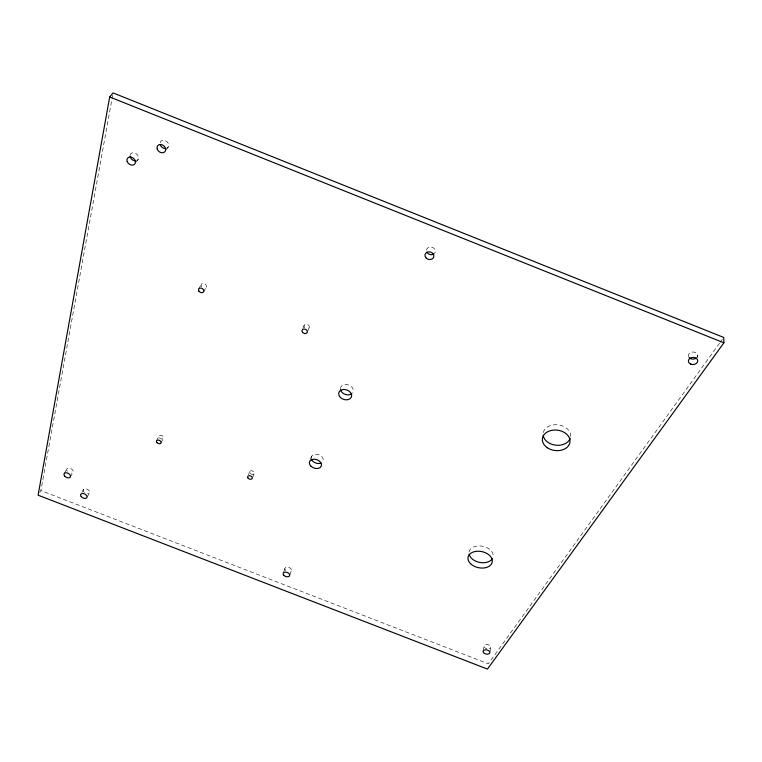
<?xml version="1.0" encoding="UTF-8"?>
<svg xmlns="http://www.w3.org/2000/svg" width="762" height="762" viewBox="0 0 762 762"><rect width="100%" height="100%" fill="white"/><g stroke="black" fill="none" stroke-linecap="round" stroke-linejoin="round"><path stroke-width="0.57" stroke-dasharray="3.81 2.86" d="M489.995 651.643L490.68 647.386M483.118 651.3L483.994 645.995M39.767 492.385L40.881 490.538L112.671 95.26M289.922 574.7L291.303 570.681M283.588 572.243L284.988 568.233M310.296 459.61L311.382 456.609M252.622 477.383L254.241 473.431M307.629 331.346L309.229 327.47M248.488 474.631L249.717 471.668M302.885 328.346L304.105 325.441M160.982 442.951L163.43 438.169M156.524 440.865L158.991 436.083M203.597 291.798L206.159 287.15M87.306 496.776L89.392 493.004M198.739 288.969L201.32 284.331M81.886 492.319L83.468 489.499M70.247 477.098L72.952 472.421M64.189 473.507L66.932 468.84M166.44 149.571L168.25 147.009M719.528 343.224L488.309 663.778L40.881 490.538M720.223 342.252L722.319 339.357M136.284 161.954L138.17 159.391M697.716 355.406L697.735 357.568M311.163 458.333A6.248 4.42 19.5 0 1 318.373 454.6A6.248 4.42 19.5 0 1 322.555 461.905M340.433 388.696A6.648 5.001 19.2 0 1 348.272 384.858A6.648 5.001 19.2 0 1 352.854 392.563M304.8 327.746A2.762 2.143 23.2 0 1 304.952 324.488A2.762 2.143 23.2 0 1 308.877 325.545A2.762 2.143 23.2 0 1 307.943 328.593M201.654 286.702A2.8 2.134 30.1 0 1 202.33 283.54A2.8 2.134 30.1 0 1 206.111 285.207A2.8 2.134 30.1 0 1 204.683 288.036M160.153 142.704A4.686 3.734 40 0 1 166.792 141.522A4.686 3.734 40 0 1 166.764 148.266M426.491 250.165A4.496 3.8 15.8 0 1 432.473 247.374A4.496 3.8 15.8 0 1 434.521 253.365M688.572 356.664A4.667 3.562 -2.6 0 1 693.553 352.015A4.667 3.562 -2.6 0 1 697.135 357.216M486.908 648.757A3.419 2.115 11.8 0 1 484.222 645.481A3.419 2.115 11.8 0 1 489.394 645.252A3.419 2.115 11.8 0 1 489.394 648.643M285.798 570.567A3.391 2.172 19.1 0 1 286.064 567.319A3.391 2.172 19.1 0 1 290.855 568.728A3.391 2.172 19.1 0 1 289.741 571.719M84.42 492.5A3.458 2.162 26.9 0 1 84.296 488.918A3.458 2.162 26.9 0 1 89.192 490.814A3.458 2.162 26.9 0 1 87.611 493.738M67.332 471.316A3.505 2.219 27.8 0 1 68.209 468.116A3.505 2.219 27.8 0 1 72.866 470.383A3.505 2.219 27.8 0 1 71.171 473.183M130.159 155.162A4.629 3.61 39.8 0 1 136.636 154.029A4.629 3.61 39.8 0 1 136.741 160.611M469.087 552.021A12.259 8.23 11.6 0 1 482.632 546.24A12.259 8.23 11.6 0 1 493.138 556.755M543.277 432.635A13.83 10.239 6.9 0 1 559.175 424.996A13.83 10.239 6.9 0 1 570.462 437.531M250.184 473.297A2.429 1.667 22 0 0 254.175 473.583A2.429 1.667 22 0 0 251.584 470.764A2.429 1.667 22 0 0 250.184 473.297M159.363 437.75A2.457 1.667 26.2 0 0 163.354 438.312A2.457 1.667 26.2 0 0 160.915 435.302A2.457 1.667 26.2 0 0 159.363 437.75"/><path stroke-width="1.14" d="M109.699 96.965L38.1 495.176L487.461 669.084L723.9 342.814L723.709 337.433L113.1 92.916L109.699 96.965L723.9 342.814M351.853 393.687A6.648 5.001 19.2 0 1 345.243 394.383A6.648 5.001 19.2 0 1 340.538 389.706M321.059 463.029A6.248 4.42 19.5 0 1 311.401 459.248M165.754 148.514A4.686 3.734 40 0 1 160.296 144.828M433.73 254.041A4.496 3.8 15.8 0 1 426.872 252.146M696.411 357.978A4.667 3.562 -2.6 0 1 689.067 357.502M135.76 160.858A4.629 3.61 39.8 0 1 130.112 156.181M492.309 558.765A12.259 8.23 11.6 0 1 479.603 562.423A12.259 8.23 11.6 0 1 469.125 554.193M570.195 438.388A13.83 10.239 6.9 0 1 555.784 445.179A13.83 10.239 6.9 0 1 543.173 435.302M310.972 466.249A6.277 4.42 19.5 0 0 321.259 466.192A6.277 4.42 19.5 0 0 314.039 459.219A6.277 4.42 19.5 0 0 310.972 466.249M340.338 397.402A6.677 5.001 19.2 0 0 351.368 397.126A6.677 5.001 19.2 0 0 343.805 389.449A6.677 5.001 19.2 0 0 340.338 397.402M199.015 291.265A2.81 2.143 30 0 0 203.597 291.798A2.81 2.143 30 0 0 200.892 288.074A2.81 2.143 30 0 0 199.015 291.265M156.905 442.532A2.467 1.667 26.1 0 0 160.906 443.103A2.467 1.667 26.1 0 0 158.448 440.093A2.467 1.667 26.1 0 0 156.905 442.532M248.145 478.231A2.438 1.667 22 0 0 252.155 478.526A2.438 1.667 22 0 0 249.545 475.698A2.438 1.667 22 0 0 248.145 478.231M302.533 332.327A2.772 2.153 23.2 0 0 307.143 332.508A2.772 2.153 23.2 0 0 304.276 329.041A2.772 2.153 23.2 0 0 302.533 332.327M64.599 475.974A3.524 2.219 27.8 0 0 70.247 477.098A3.524 2.219 27.8 0 0 66.818 472.831A3.524 2.219 27.8 0 0 64.599 475.974M127.168 161.477A4.658 3.619 39.6 0 0 134.426 164.392A4.658 3.619 39.6 0 0 131.94 157.372A4.658 3.619 39.6 0 0 127.168 161.477M157.239 149.066A4.705 3.743 39.8 0 0 164.611 152.019A4.705 3.743 39.8 0 0 162.211 144.837A4.705 3.743 39.8 0 0 157.239 149.066M425.977 257.861A4.515 3.81 15.8 0 0 433.607 257.365A4.515 3.81 15.8 0 0 428.701 251.831A4.515 3.81 15.8 0 0 425.977 257.861M690.801 364.122A4.696 3.572 -2.4 0 0 697.754 360.797A4.696 3.572 -2.4 0 0 690.639 357.94A4.696 3.572 -2.4 0 0 690.801 364.122M484.413 653.434A3.429 2.105 11.8 0 0 489.823 652.71A3.429 2.105 11.8 0 0 485.175 649.862A3.429 2.105 11.8 0 0 484.413 653.434M284.055 575.567A3.4 2.162 19.1 0 0 289.579 575.701A3.4 2.162 19.1 0 0 285.598 572.138A3.4 2.162 19.1 0 0 284.055 575.567M81.201 496.595A3.467 2.162 26.8 0 0 86.792 497.719A3.467 2.162 26.8 0 0 83.449 493.557A3.467 2.162 26.8 0 0 81.201 496.595M470.487 563.623A12.316 8.23 11.7 0 0 491.395 564.099A12.316 8.23 11.7 0 0 478.574 551.212A12.316 8.23 11.7 0 0 470.487 563.623M547.287 447.713A13.897 10.249 7.1 0 0 569.833 442.884A13.897 10.249 7.1 0 0 551.459 430.406A13.897 10.249 7.1 0 0 547.287 447.713"/></g></svg>
